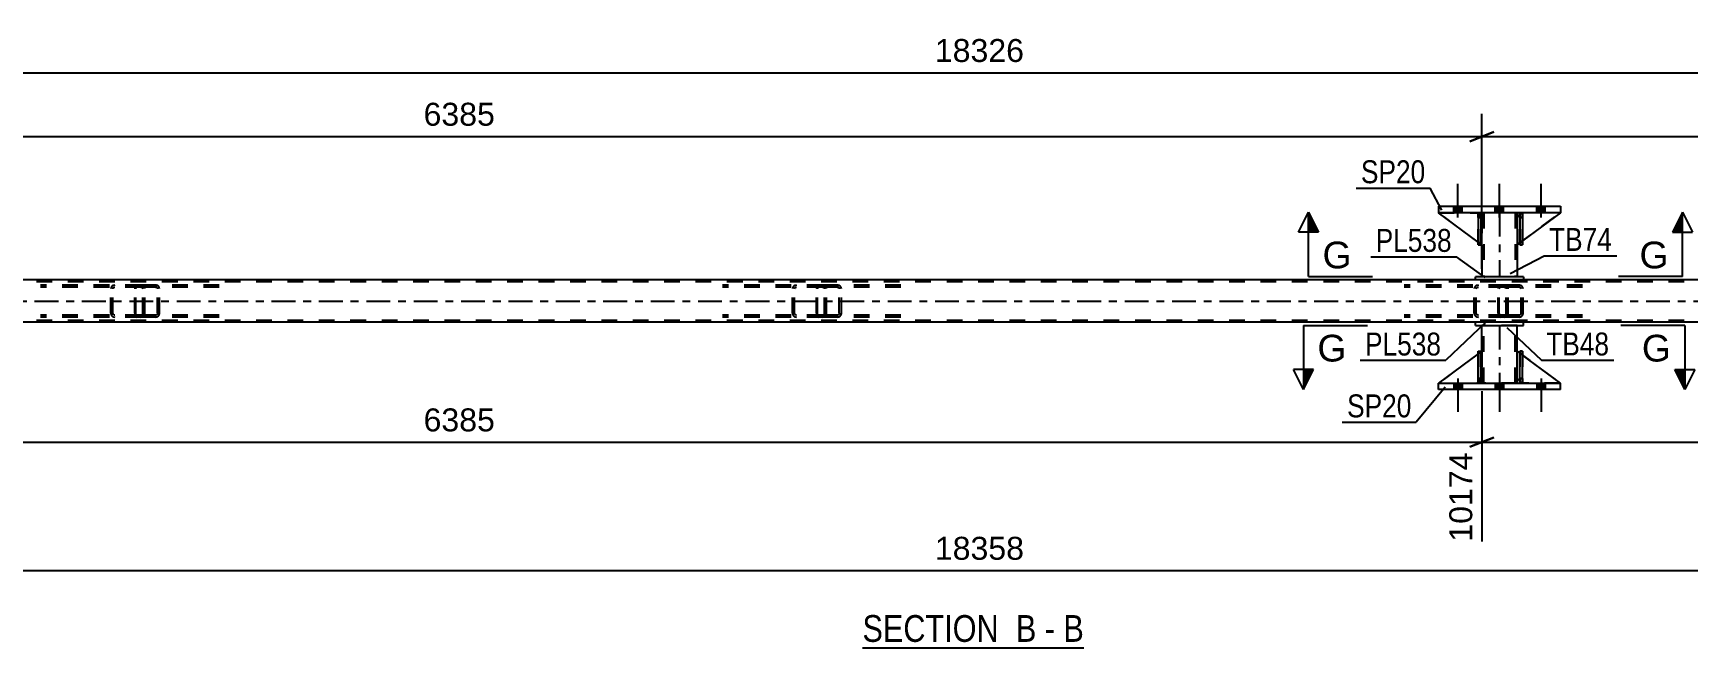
# Model space of a CAD drawing. Header units: millimetres. Extents: x 0 to 3371, y 0 to 1899.
# Drawn here: x 309 to 515.7, y 159.2 to 236 of the extents above; entities that cross this region are included whole.
import ezdxf

# ---------------------------------------------------------------- set-up
doc = ezdxf.new("R2010")
doc.units = ezdxf.units.MM
doc.linetypes.add('DXK_LINE_DOT2', pattern=[3.9198, 1.9599, -1.9599])
doc.linetypes.add('DXK_LINE_DOT3', pattern=[5.9187, 2.979, -0.9799, 0.9799, -0.9799])
doc.styles.add('Arial', font='ARIAL.TTF', dxfattribs={"height": 0.2})
doc.styles.add('Arial Narrow', font='ARIALN.TTF', dxfattribs={"height": 0.2})

# ---------------------------------------------------------------- blocks, each defined once
blk = doc.blocks.new('Unknown-203723786-12 - 2162')
at = {"color": 6, "linetype": 'Continuous'}
blk.add_line((412.62, 159.25), (440.26, 159.25), dxfattribs=at)
at = {"color": 0, "linetype": 'Continuous'}
for points in [[(430.73, 160), (430.73, 163.5), (412.62, 163.5), (412.62, 160)], [(434.33, 160), (434.33, 163.5), (431.78, 163.5), (431.78, 160)], [(436.66, 160), (436.66, 163.5), (435.38, 163.5), (435.38, 160)], [(440.26, 160), (440.26, 163.5), (437.71, 163.5), (437.71, 160)]]:
    blk.add_wipeout(points, dxfattribs=at)
at = {"color": 7, "linetype": 'Continuous', "style": 'Arial Narrow'}
for s, p in [('SECTION ', (412.62, 160)), ('B', (431.78, 160)), ('B', (437.71, 160)), ('-', (435.38, 160))]:
    blk.add_text(s, height=3.34, dxfattribs=at).set_placement(p)
blk = doc.blocks.new('Part-203723786-2188 - 2162')
at = {"color": 2, "linetype": 'Continuous'}
for p, q in [((495.17, 205.58), (489.17, 205.58)), ((489.17, 205.18), (489.17, 205.58)), ((495.17, 205.18), (489.17, 205.18)), ((495.17, 205.58), (495.17, 205.18))]:
    blk.add_line(p, q, dxfattribs=at)
blk = doc.blocks.new('Bolt-203723786-2183 - 2162')
at = {"linetype": 'Continuous'}
for points in [[(487.49, 214.38), (486.45, 214.38), (486.45, 213.58), (487.49, 213.58)], [(487.49, 214.38), (486.45, 214.38), (486.45, 213.58), (487.49, 213.58)], [(487.49, 214.38), (486.45, 214.38), (486.45, 213.58), (487.49, 213.58)], [(492.69, 214.38), (491.65, 214.38), (491.65, 213.58), (492.69, 213.58)], [(492.69, 214.38), (491.65, 214.38), (491.65, 213.58), (492.69, 213.58)], [(497.89, 214.38), (496.85, 214.38), (496.85, 213.58), (497.89, 213.58)], [(497.89, 214.38), (496.85, 214.38), (496.85, 213.58), (497.89, 213.58)], [(497.89, 214.38), (496.85, 214.38), (496.85, 213.58), (497.89, 213.58)]]:
    blk.add_hatch(color=1, dxfattribs=at).paths.add_polyline_path(points)
at = {"color": 1, "linetype": 'Continuous'}
for p, q in [((486.97, 212.98), (486.97, 217.18)), ((486.97, 212.98), (486.97, 217.18)), ((486.97, 212.98), (486.97, 217.18)), ((492.17, 212.98), (492.17, 217.18)), ((492.17, 212.98), (492.17, 217.18)), ((497.37, 212.98), (497.37, 217.18)), ((497.37, 212.98), (497.37, 217.18)), ((497.37, 212.98), (497.37, 217.18)), ((486.45, 213.58), (486.45, 214.38)), ((486.45, 213.58), (486.45, 214.38)), ((486.45, 213.58), (486.45, 214.38)), ((487.49, 213.58), (487.49, 214.38)), ((487.49, 213.58), (487.49, 214.38)), ((487.49, 213.58), (487.49, 214.38)), ((491.65, 213.58), (491.65, 214.38)), ((491.65, 213.58), (491.65, 214.38)), ((492.69, 213.58), (492.69, 214.38)), ((492.69, 213.58), (492.69, 214.38)), ((496.85, 213.58), (496.85, 214.38)), ((496.85, 213.58), (496.85, 214.38)), ((496.85, 213.58), (496.85, 214.38)), ((497.89, 213.58), (497.89, 214.38)), ((497.89, 213.58), (497.89, 214.38)), ((497.89, 213.58), (497.89, 214.38))]:
    blk.add_line(p, q, dxfattribs=at)
blk = doc.blocks.new('Part-203723786-2317 - 2162')
at = {"color": 7, "linetype": 'DXK_LINE_DOT2'}
for p, q in [((489.97, 196.3), (484.57, 192.3)), ((489.97, 192.9), (489.97, 196.3)), ((489.97, 196.3), (489.97, 192.9)), ((484.57, 192.3), (489.37, 192.3)), ((489.37, 192.3), (489.97, 192.9)), ((489.97, 192.9), (489.37, 192.3)), ((489.97, 192.9), (489.97, 192.9))]:
    blk.add_line(p, q, dxfattribs=at)
blk = doc.blocks.new('Part-203723786-2334 - 2162')
at = {"color": 7, "linetype": 'DXK_LINE_DOT2'}
for p, q in [((489.52, 196.3), (489.84, 196.3)), ((489.52, 192.9), (489.52, 196.3)), ((489.52, 196.3), (489.52, 192.3)), ((489.84, 196.3), (489.84, 192.9)), ((489.84, 192.3), (489.84, 196.21)), ((489.84, 192.9), (489.52, 192.9)), ((489.52, 192.3), (489.52, 192.9)), ((489.84, 192.3), (489.52, 192.3)), ((489.84, 192.9), (489.84, 192.3)), ((489.84, 192.3), (489.84, 192.3))]:
    blk.add_line(p, q, dxfattribs=at)
blk = doc.blocks.new('Part-203723786-2223 - 2162')
at = {"color": 7, "linetype": 'DXK_LINE_DOT2'}
for p, q in [((321.76, 204.25), (321.74, 204.06)), ((321.74, 201.02), (321.74, 204.06)), ((321.82, 204.4), (321.76, 204.25)), ((321.91, 204.51), (321.82, 204.4)), ((321.88, 204.06), (321.89, 204.16)), ((321.88, 201.02), (321.88, 204.06)), ((321.89, 204.16), (321.92, 204.23)), ((322.01, 204.54), (321.91, 204.51)), ((321.92, 204.23), (321.96, 204.29)), ((321.96, 204.29), (322.01, 204.3)), ((332.28, 204.54), (322.01, 204.54)), ((332.28, 204.3), (322.01, 204.3)), ((323.01, 204.3), (323.01, 204.54)), ((324.54, 204.51), (324.35, 204.54)), ((324.35, 204.3), (324.44, 204.29)), ((324.44, 204.29), (324.53, 204.23)), ((324.53, 204.23), (324.58, 204.16)), ((324.58, 204.16), (324.6, 204.06)), ((324.6, 201.02), (324.6, 204.06)), ((324.85, 204.06), (324.81, 204.25)), ((324.85, 201.02), (324.85, 204.06)), ((321.74, 201.02), (321.76, 200.84)), ((321.76, 200.84), (321.82, 200.68)), ((321.82, 200.68), (321.91, 200.58)), ((321.89, 200.93), (321.88, 201.02)), ((321.92, 200.85), (321.89, 200.93)), ((321.91, 200.58), (322.01, 200.54)), ((321.96, 200.8), (321.92, 200.85)), ((322.01, 200.78), (321.96, 200.8)), ((332.28, 200.78), (322.01, 200.78)), ((332.28, 200.54), (322.01, 200.54)), ((323.01, 200.54), (323.01, 200.78)), ((324.44, 200.8), (324.35, 200.78)), ((324.35, 200.54), (324.54, 200.58)), ((324.53, 200.85), (324.44, 200.8)), ((324.58, 200.93), (324.53, 200.85)), ((324.6, 201.02), (324.58, 200.93)), ((324.81, 200.84), (324.85, 201.02))]:
    blk.add_line(p, q, dxfattribs=at)
for centre, start, end in [((324.36, 204.05), 23.8494, 68.8059), ((324.36, 201.04), 291.1941, 336.1506)]:
    blk.add_arc(centre, 0.492, start, end, dxfattribs=at)
blk = doc.blocks.new('Part-203723786-2289 - 2162')
at = {"color": 2, "linetype": 'Continuous'}
for p, q in [((495.04, 213.58), (494.72, 213.58)), ((494.72, 213.58), (494.72, 209.58)), ((495.04, 213.58), (495.04, 213.58)), ((495.04, 213.58), (495.04, 209.58)), ((495.04, 209.58), (494.72, 209.58))]:
    blk.add_line(p, q, dxfattribs=at)
at = {"color": 7, "linetype": 'DXK_LINE_DOT2'}
for p, q in [((494.72, 213.58), (494.72, 212.98)), ((494.72, 213.58), (494.72, 213.58)), ((495.04, 212.98), (494.72, 212.98)), ((494.72, 212.98), (494.72, 209.58)), ((495.04, 212.98), (495.04, 213.58)), ((495.04, 213.58), (495.04, 213.58)), ((495.04, 209.58), (495.04, 212.98))]:
    blk.add_line(p, q, dxfattribs=at)
blk = doc.blocks.new('Part-203723786-2225 - 2162')
at = {"color": 7, "linetype": 'DXK_LINE_DOT2'}
for p, q in [((492.03, 204.25), (492.01, 204.06)), ((492.01, 201.02), (492.01, 204.06)), ((492.09, 204.4), (492.03, 204.25)), ((492.18, 204.51), (492.09, 204.4)), ((492.15, 204.06), (492.16, 204.16)), ((492.15, 201.02), (492.15, 204.06)), ((492.16, 204.16), (492.19, 204.23)), ((492.28, 204.54), (492.18, 204.51)), ((492.19, 204.23), (492.23, 204.29)), ((492.23, 204.29), (492.28, 204.3)), ((502.55, 204.54), (492.28, 204.54)), ((502.55, 204.3), (492.28, 204.3)), ((493.27, 204.3), (493.27, 204.54)), ((494.81, 204.51), (494.62, 204.54)), ((494.62, 204.3), (494.71, 204.29)), ((494.71, 204.29), (494.79, 204.23)), ((494.79, 204.23), (494.85, 204.16)), ((494.85, 204.16), (494.87, 204.06)), ((494.87, 201.02), (494.87, 204.06)), ((495.12, 204.06), (495.08, 204.25)), ((495.12, 201.02), (495.12, 204.06)), ((492.01, 201.02), (492.03, 200.84)), ((492.03, 200.84), (492.09, 200.68)), ((492.09, 200.68), (492.18, 200.58)), ((492.16, 200.93), (492.15, 201.02)), ((492.19, 200.85), (492.16, 200.93)), ((492.18, 200.58), (492.28, 200.54)), ((492.23, 200.8), (492.19, 200.85)), ((492.28, 200.78), (492.23, 200.8)), ((502.55, 200.78), (492.28, 200.78)), ((502.55, 200.54), (492.28, 200.54)), ((493.27, 200.54), (493.27, 200.78)), ((494.71, 200.8), (494.62, 200.78)), ((494.62, 200.54), (494.81, 200.58)), ((494.79, 200.85), (494.71, 200.8)), ((494.85, 200.93), (494.79, 200.85)), ((494.87, 201.02), (494.85, 200.93)), ((495.08, 200.84), (495.12, 201.02))]:
    blk.add_line(p, q, dxfattribs=at)
for centre, start, end in [((494.63, 204.05), 23.8494, 68.8059), ((494.63, 201.04), 291.1941, 336.1506)]:
    blk.add_arc(centre, 0.492, start, end, dxfattribs=at)
blk = doc.blocks.new('Part-203723786-2290 - 2162')
at = {"color": 2, "linetype": 'Continuous'}
for p, q in [((489.84, 213.58), (489.52, 213.58)), ((489.52, 213.58), (489.52, 209.58)), ((489.84, 213.58), (489.84, 213.58)), ((489.84, 213.58), (489.84, 209.58)), ((489.84, 209.58), (489.52, 209.58))]:
    blk.add_line(p, q, dxfattribs=at)
at = {"color": 7, "linetype": 'DXK_LINE_DOT2'}
for p, q in [((489.52, 213.58), (489.52, 212.98)), ((489.52, 213.58), (489.52, 213.58)), ((489.84, 212.98), (489.52, 212.98)), ((489.52, 212.98), (489.52, 209.58)), ((489.84, 212.98), (489.84, 213.58)), ((489.84, 213.58), (489.84, 213.58)), ((489.84, 209.58), (489.84, 212.98))]:
    blk.add_line(p, q, dxfattribs=at)
blk = doc.blocks.new('Part-203723786-2233 - 2162')
at = {"color": 7, "linetype": 'DXK_LINE_DOT2'}
for p, q in [((758.28, 204.94), (96.16, 204.94)), ((495.17, 205.18), (489.17, 205.18)), ((758.28, 200.14), (96.16, 200.14)), ((495.17, 199.9), (489.17, 199.9))]:
    blk.add_line(p, q, dxfattribs=at)
at = {"color": 2, "linetype": 'Continuous'}
for p, q in [((489.17, 205.18), (239.76, 205.18)), ((659.44, 205.18), (495.17, 205.18)), ((489.17, 199.9), (239.76, 199.9)), ((659.44, 199.9), (495.17, 199.9))]:
    blk.add_line(p, q, dxfattribs=at)
at = {"color": 7, "linetype": 'DXK_LINE_DOT3'}
blk.add_line((96.16, 202.54), (758.28, 202.54), dxfattribs=at)
blk = doc.blocks.new('Part-203723786-2303 - 2162')
at = {"color": 2, "linetype": 'Continuous'}
for p, q in [((484.57, 214.38), (484.57, 213.58)), ((484.57, 214.38), (499.77, 214.38)), ((499.77, 213.58), (484.57, 213.58)), ((499.77, 214.38), (499.77, 213.58))]:
    blk.add_line(p, q, dxfattribs=at)
blk = doc.blocks.new('Bolt-203723786-2239 - 2162')
at = {"linetype": 'Continuous'}
for points in [[(486.45, 191.5), (487.49, 191.5), (487.49, 192.3), (486.45, 192.3)], [(486.45, 191.5), (487.49, 191.5), (487.49, 192.3), (486.45, 192.3)], [(486.45, 191.5), (487.49, 191.5), (487.49, 192.3), (486.45, 192.3)], [(491.65, 191.5), (492.69, 191.5), (492.69, 192.3), (491.65, 192.3)], [(491.65, 191.5), (492.69, 191.5), (492.69, 192.3), (491.65, 192.3)], [(496.85, 191.5), (497.89, 191.5), (497.89, 192.3), (496.85, 192.3)], [(496.85, 191.5), (497.89, 191.5), (497.89, 192.3), (496.85, 192.3)], [(496.85, 191.5), (497.89, 191.5), (497.89, 192.3), (496.85, 192.3)]]:
    blk.add_hatch(color=1, dxfattribs=at).paths.add_polyline_path(points)
at = {"color": 1, "linetype": 'Continuous'}
for p, q in [((486.45, 192.3), (486.45, 191.5)), ((486.45, 192.3), (486.45, 191.5)), ((486.45, 192.3), (486.45, 191.5)), ((486.97, 192.9), (486.97, 188.7)), ((486.97, 192.9), (486.97, 188.7)), ((486.97, 192.9), (486.97, 188.7)), ((487.49, 192.3), (487.49, 191.5)), ((487.49, 192.3), (487.49, 191.5)), ((487.49, 192.3), (487.49, 191.5)), ((491.65, 192.3), (491.65, 191.5)), ((491.65, 192.3), (491.65, 191.5)), ((492.17, 192.9), (492.17, 188.7)), ((492.17, 192.9), (492.17, 188.7)), ((492.69, 192.3), (492.69, 191.5)), ((492.69, 192.3), (492.69, 191.5)), ((496.85, 192.3), (496.85, 191.5)), ((496.85, 192.3), (496.85, 191.5)), ((496.85, 192.3), (496.85, 191.5)), ((497.37, 192.9), (497.37, 188.7)), ((497.37, 192.9), (497.37, 188.7)), ((497.37, 192.9), (497.37, 188.7)), ((497.89, 192.3), (497.89, 191.5)), ((497.89, 192.3), (497.89, 191.5)), ((497.89, 192.3), (497.89, 191.5))]:
    blk.add_line(p, q, dxfattribs=at)
blk = doc.blocks.new('Part-203723786-2308 - 2162')
at = {"color": 2, "linetype": 'Continuous'}
for p, q in [((484.57, 191.5), (484.57, 192.3)), ((484.57, 192.3), (499.77, 192.3)), ((499.77, 191.5), (499.77, 192.3)), ((499.77, 191.5), (484.57, 191.5))]:
    blk.add_line(p, q, dxfattribs=at)
blk = doc.blocks.new('Part-203723786-2261 - 2162')
at = {"color": 7, "linetype": 'DXK_LINE_DOT2'}
for p, q in [((406.9, 204.25), (406.88, 204.06)), ((406.88, 201.02), (406.88, 204.06)), ((406.96, 204.4), (406.9, 204.25)), ((407.04, 204.51), (406.96, 204.4)), ((407.01, 204.06), (407.02, 204.16)), ((407.01, 201.02), (407.01, 204.06)), ((407.02, 204.16), (407.05, 204.23)), ((407.15, 204.54), (407.04, 204.51)), ((407.05, 204.23), (407.1, 204.29)), ((407.1, 204.29), (407.15, 204.3)), ((417.42, 204.54), (407.15, 204.54)), ((417.42, 204.3), (407.15, 204.3)), ((408.14, 204.3), (408.14, 204.54)), ((409.67, 204.51), (409.48, 204.54)), ((409.48, 204.3), (409.58, 204.29)), ((409.58, 204.29), (409.66, 204.23)), ((409.66, 204.23), (409.71, 204.16)), ((409.71, 204.16), (409.73, 204.06)), ((409.73, 201.02), (409.73, 204.06)), ((409.99, 204.06), (409.95, 204.25)), ((409.99, 201.02), (409.99, 204.06)), ((406.88, 201.02), (406.9, 200.84)), ((406.9, 200.84), (406.96, 200.68)), ((406.96, 200.68), (407.04, 200.58)), ((407.02, 200.93), (407.01, 201.02)), ((407.05, 200.85), (407.02, 200.93)), ((407.04, 200.58), (407.15, 200.54)), ((407.1, 200.8), (407.05, 200.85)), ((407.15, 200.78), (407.1, 200.8)), ((417.42, 200.78), (407.15, 200.78)), ((417.42, 200.54), (407.15, 200.54)), ((408.14, 200.54), (408.14, 200.78)), ((409.58, 200.8), (409.48, 200.78)), ((409.48, 200.54), (409.67, 200.58)), ((409.66, 200.85), (409.58, 200.8)), ((409.71, 200.93), (409.66, 200.85)), ((409.73, 201.02), (409.71, 200.93)), ((409.95, 200.84), (409.99, 201.02))]:
    blk.add_line(p, q, dxfattribs=at)
for centre, start, end in [((409.5, 204.05), 23.8494, 68.8059), ((409.5, 201.04), 291.1941, 336.1506)]:
    blk.add_arc(centre, 0.492, start, end, dxfattribs=at)
blk = doc.blocks.new('Part-203723786-2333 - 2162')
at = {"color": 7, "linetype": 'DXK_LINE_DOT2'}
for p, q in [((495.04, 196.3), (494.72, 196.3)), ((494.72, 192.9), (494.72, 196.3)), ((494.72, 196.3), (494.72, 192.3)), ((495.04, 196.3), (495.04, 192.9)), ((495.04, 192.3), (495.04, 196.3)), ((495.04, 192.9), (494.72, 192.9)), ((494.72, 192.3), (494.72, 192.9)), ((495.04, 192.3), (494.72, 192.3)), ((495.04, 192.9), (495.04, 192.3)), ((495.04, 192.3), (495.04, 192.3))]:
    blk.add_line(p, q, dxfattribs=at)
blk = doc.blocks.new('Part-203723786-2263 - 2162')
at = {"color": 7, "linetype": 'DXK_LINE_DOT2'}
for p, q in [((322.49, 204.54), (309.99, 204.54)), ((322.49, 204.3), (309.99, 204.3)), ((318.79, 204.25), (318.75, 204.06)), ((318.75, 201.02), (318.75, 204.06)), ((319, 204.06), (319.02, 204.16)), ((319, 201.02), (319, 204.06)), ((319.02, 204.16), (319.08, 204.23)), ((319.26, 204.54), (319.06, 204.51)), ((319.08, 204.23), (319.16, 204.29)), ((319.16, 204.29), (319.26, 204.3)), ((322.69, 204.51), (322.49, 204.54)), ((322.49, 204.3), (322.59, 204.29)), ((322.59, 204.29), (322.68, 204.23)), ((322.68, 204.23), (322.73, 204.16)), ((322.73, 204.16), (322.75, 204.06)), ((322.75, 201.02), (322.75, 204.06)), ((323.01, 204.06), (322.97, 204.25)), ((323.01, 201.02), (323.01, 204.06)), ((322.49, 200.78), (309.99, 200.78)), ((322.49, 200.54), (309.99, 200.54)), ((318.75, 201.02), (318.79, 200.84)), ((319.02, 200.93), (319, 201.02)), ((319.08, 200.85), (319.02, 200.93)), ((319.06, 200.58), (319.26, 200.54)), ((319.16, 200.8), (319.08, 200.85)), ((319.26, 200.78), (319.16, 200.8)), ((322.59, 200.8), (322.49, 200.78)), ((322.49, 200.54), (322.69, 200.58)), ((322.68, 200.85), (322.59, 200.8)), ((322.73, 200.93), (322.68, 200.85)), ((322.75, 201.02), (322.73, 200.93)), ((322.97, 200.84), (323.01, 201.02))]:
    blk.add_line(p, q, dxfattribs=at)
for centre, start, end in [((319.24, 204.04), 110.7583, 155.6801), ((322.51, 204.04), 24.3199, 69.2417), ((319.24, 201.05), 204.3199, 249.2417), ((322.51, 201.05), 290.7583, 335.6801)]:
    blk.add_arc(centre, 0.496, start, end, dxfattribs=at)
blk = doc.blocks.new('Part-203723786-2264 - 2162')
at = {"color": 7, "linetype": 'DXK_LINE_DOT2'}
for p, q in [((407.63, 204.54), (395.13, 204.54)), ((407.63, 204.3), (395.13, 204.3)), ((403.92, 204.25), (403.88, 204.06)), ((403.88, 201.02), (403.88, 204.06)), ((404.14, 204.06), (404.16, 204.16)), ((404.14, 201.02), (404.14, 204.06)), ((404.16, 204.16), (404.21, 204.23)), ((404.39, 204.54), (404.2, 204.51)), ((404.21, 204.23), (404.3, 204.29)), ((404.3, 204.29), (404.39, 204.3)), ((407.82, 204.51), (407.63, 204.54)), ((407.63, 204.3), (407.73, 204.29)), ((407.73, 204.29), (407.81, 204.23)), ((407.81, 204.23), (407.87, 204.16)), ((407.87, 204.16), (407.88, 204.06)), ((407.88, 201.02), (407.88, 204.06)), ((408.14, 204.06), (408.1, 204.25)), ((408.14, 201.02), (408.14, 204.06)), ((407.63, 200.78), (395.13, 200.78)), ((407.63, 200.54), (395.13, 200.54)), ((403.88, 201.02), (403.92, 200.84)), ((404.16, 200.93), (404.14, 201.02)), ((404.21, 200.85), (404.16, 200.93)), ((404.2, 200.58), (404.39, 200.54)), ((404.3, 200.8), (404.21, 200.85)), ((404.39, 200.78), (404.3, 200.8)), ((407.73, 200.8), (407.63, 200.78)), ((407.63, 200.54), (407.82, 200.58)), ((407.81, 200.85), (407.73, 200.8)), ((407.87, 200.93), (407.81, 200.85)), ((407.88, 201.02), (407.87, 200.93)), ((408.1, 200.84), (408.14, 201.02))]:
    blk.add_line(p, q, dxfattribs=at)
for centre, start, end in [((404.37, 204.04), 110.7583, 155.6801), ((407.65, 204.04), 24.3199, 69.2417), ((404.37, 201.05), 204.3199, 249.2417), ((407.65, 201.05), 290.7583, 335.6801)]:
    blk.add_arc(centre, 0.496, start, end, dxfattribs=at)
blk = doc.blocks.new('Part-203723786-2265 - 2162')
at = {"color": 7, "linetype": 'DXK_LINE_DOT2'}
for p, q in [((492.76, 204.54), (480.26, 204.54)), ((492.76, 204.3), (480.26, 204.3)), ((489.06, 204.25), (489.02, 204.06)), ((489.02, 201.02), (489.02, 204.06)), ((489.27, 204.06), (489.29, 204.16)), ((489.27, 201.02), (489.27, 204.06)), ((489.29, 204.16), (489.35, 204.23)), ((489.53, 204.54), (489.33, 204.51)), ((489.35, 204.23), (489.43, 204.29)), ((489.43, 204.29), (489.53, 204.3)), ((492.96, 204.51), (492.76, 204.54)), ((492.76, 204.3), (492.86, 204.29)), ((492.86, 204.29), (492.94, 204.23)), ((492.94, 204.23), (493, 204.16)), ((493, 204.16), (493.02, 204.06)), ((493.02, 201.02), (493.02, 204.06)), ((493.27, 204.06), (493.24, 204.25)), ((493.27, 201.02), (493.27, 204.06)), ((492.76, 200.78), (480.26, 200.78)), ((492.76, 200.54), (480.26, 200.54)), ((489.02, 201.02), (489.06, 200.84)), ((489.29, 200.93), (489.27, 201.02)), ((489.35, 200.85), (489.29, 200.93)), ((489.33, 200.58), (489.53, 200.54)), ((489.43, 200.8), (489.35, 200.85)), ((489.53, 200.78), (489.43, 200.8)), ((492.86, 200.8), (492.76, 200.78)), ((492.76, 200.54), (492.96, 200.58)), ((492.94, 200.85), (492.86, 200.8)), ((493, 200.93), (492.94, 200.85)), ((493.02, 201.02), (493, 200.93)), ((493.24, 200.84), (493.27, 201.02))]:
    blk.add_line(p, q, dxfattribs=at)
for centre, start, end in [((489.51, 204.04), 110.7583, 155.6801), ((492.78, 204.04), 24.3199, 69.2417), ((489.51, 201.05), 204.3199, 249.2417), ((492.78, 201.05), 290.7583, 335.6801)]:
    blk.add_arc(centre, 0.496, start, end, dxfattribs=at)
blk = doc.blocks.new('Part-203723786-2332 - 2162')
at = {"color": 2, "linetype": 'Continuous'}
for p, q in [((489.52, 209.92), (484.57, 213.58)), ((489.52, 213.43), (489.37, 213.58)), ((489.97, 212.98), (489.84, 213.11)), ((489.97, 212.98), (489.97, 212.98)), ((489.97, 209.58), (489.97, 212.98)), ((489.84, 209.68), (489.97, 209.58)), ((489.97, 209.58), (489.97, 209.58))]:
    blk.add_line(p, q, dxfattribs=at)
at = {"color": 7, "linetype": 'DXK_LINE_DOT2'}
for p, q in [((489.37, 213.58), (484.57, 213.58)), ((484.57, 213.58), (484.57, 213.58)), ((489.37, 213.58), (489.97, 212.98)), ((489.84, 213.11), (489.52, 213.43)), ((489.97, 212.98), (489.97, 209.58)), ((489.84, 209.68), (489.52, 209.92))]:
    blk.add_line(p, q, dxfattribs=at)
blk = doc.blocks.new('Part-203723786-2311 - 2162')
at = {"color": 7, "linetype": 'DXK_LINE_DOT2'}
for p, q in [((494.37, 192.9), (494.37, 196.3)), ((494.37, 196.3), (499.77, 192.3)), ((494.97, 192.3), (494.37, 192.9)), ((499.77, 192.3), (494.97, 192.3))]:
    blk.add_line(p, q, dxfattribs=at)
blk = doc.blocks.new('Part-203723786-2314 - 2162')
at = {"color": 2, "linetype": 'Continuous'}
for p, q in [((494.37, 192.9), (494.37, 196.3)), ((494.37, 196.3), (494.72, 196.04)), ((499.77, 192.3), (495.04, 195.81)), ((494.72, 192.55), (494.37, 192.9))]:
    blk.add_line(p, q, dxfattribs=at)
at = {"color": 7, "linetype": 'DXK_LINE_DOT2'}
for p, q in [((495.04, 195.81), (494.72, 196.04)), ((494.72, 192.55), (494.97, 192.3)), ((494.97, 192.3), (499.77, 192.3))]:
    blk.add_line(p, q, dxfattribs=at)
blk = doc.blocks.new('Part-203723786-2320 - 2162')
at = {"color": 2, "linetype": 'Continuous'}
for p, q in [((489.52, 195.97), (484.57, 192.3)), ((489.97, 196.3), (489.84, 196.21)), ((489.97, 192.9), (489.97, 196.3)), ((489.52, 192.46), (489.37, 192.3)), ((489.97, 192.9), (489.84, 192.78)), ((489.97, 192.9), (489.97, 192.9))]:
    blk.add_line(p, q, dxfattribs=at)
at = {"color": 7, "linetype": 'DXK_LINE_DOT2'}
for p, q in [((489.84, 196.21), (489.52, 195.97)), ((489.97, 192.9), (489.97, 196.3)), ((484.57, 192.3), (484.57, 192.3)), ((484.57, 192.3), (489.37, 192.3)), ((489.97, 192.9), (489.37, 192.3)), ((489.84, 192.78), (489.52, 192.46))]:
    blk.add_line(p, q, dxfattribs=at)
blk = doc.blocks.new('Part-203723786-2323 - 2162')
at = {"color": 7, "linetype": 'DXK_LINE_DOT2'}
for p, q in [((494.97, 213.58), (494.37, 212.98)), ((494.37, 209.58), (499.77, 213.58)), ((494.37, 212.98), (494.37, 209.58)), ((499.77, 213.58), (494.97, 213.58))]:
    blk.add_line(p, q, dxfattribs=at)
blk = doc.blocks.new('Part-203723786-2326 - 2162')
at = {"color": 2, "linetype": 'Continuous'}
for p, q in [((494.72, 213.34), (494.37, 212.98)), ((494.37, 212.98), (494.37, 209.58)), ((499.77, 213.58), (495.04, 210.08)), ((494.37, 209.58), (494.72, 209.85))]:
    blk.add_line(p, q, dxfattribs=at)
at = {"color": 7, "linetype": 'DXK_LINE_DOT2'}
for p, q in [((494.97, 213.58), (494.72, 213.34)), ((499.77, 213.58), (494.97, 213.58)), ((499.77, 213.58), (499.77, 213.58)), ((499.77, 213.58), (499.77, 213.58)), ((495.04, 210.08), (494.72, 209.85))]:
    blk.add_line(p, q, dxfattribs=at)
blk = doc.blocks.new('Part-203723786-2329 - 2162')
at = {"color": 7, "linetype": 'DXK_LINE_DOT2'}
for p, q in [((489.97, 209.58), (484.57, 213.58)), ((484.57, 213.58), (489.37, 213.58)), ((489.37, 213.58), (489.97, 212.98)), ((489.97, 212.98), (489.37, 213.58)), ((489.97, 212.98), (489.97, 209.58)), ((489.97, 212.98), (489.97, 212.98)), ((489.97, 212.98), (489.97, 209.58))]:
    blk.add_line(p, q, dxfattribs=at)
blk = doc.blocks.new('Part-203723786-2380 - 2162')
at = {"color": 2, "linetype": 'Continuous'}
for p, q in [((489.97, 213.58), (489.97, 212.98)), ((494.37, 213.58), (494.37, 212.98)), ((489.97, 209.58), (489.97, 205.58)), ((494.37, 209.58), (494.37, 205.58))]:
    blk.add_line(p, q, dxfattribs=at)
at = {"color": 7, "linetype": 'DXK_LINE_DOT2'}
for p, q in [((494.37, 213.58), (489.97, 213.58)), ((489.97, 212.98), (489.97, 209.58)), ((490.21, 213.58), (490.21, 205.58)), ((494.13, 213.58), (494.13, 205.58)), ((494.37, 212.98), (494.37, 209.58)), ((494.37, 205.58), (489.97, 205.58))]:
    blk.add_line(p, q, dxfattribs=at)
at = {"color": 7, "linetype": 'DXK_LINE_DOT3'}
blk.add_line((492.17, 213.58), (492.17, 205.58), dxfattribs=at)
blk = doc.blocks.new('Part-203723786-2385 - 2162')
at = {"color": 2, "linetype": 'Continuous'}
for p, q in [((495.17, 199.9), (489.17, 199.9)), ((489.17, 199.5), (489.17, 199.9)), ((489.17, 199.5), (495.17, 199.5)), ((495.17, 199.5), (495.17, 199.9))]:
    blk.add_line(p, q, dxfattribs=at)
blk = doc.blocks.new('Part-203723786-2431 - 2162')
at = {"color": 7, "linetype": 'DXK_LINE_DOT2'}
for p, q in [((494.72, 212.98), (494.72, 213.58)), ((494.72, 213.58), (494.72, 213.58)), ((494.72, 213.58), (494.72, 209.58)), ((494.72, 213.58), (495.04, 213.58)), ((494.72, 209.58), (494.72, 212.98)), ((494.72, 212.98), (495.04, 212.98)), ((495.04, 213.58), (495.04, 212.98)), ((495.04, 209.58), (495.04, 213.58)), ((495.04, 212.98), (495.04, 209.58)), ((494.72, 209.58), (495.04, 209.58))]:
    blk.add_line(p, q, dxfattribs=at)
blk = doc.blocks.new('Part-203723786-2432 - 2162')
at = {"color": 7, "linetype": 'DXK_LINE_DOT2'}
for p, q in [((489.52, 212.98), (489.52, 213.58)), ((489.52, 213.58), (489.52, 213.58)), ((489.52, 213.58), (489.52, 209.58)), ((489.52, 213.58), (489.84, 213.58)), ((489.52, 209.58), (489.52, 212.98)), ((489.52, 212.98), (489.84, 212.98)), ((489.84, 213.58), (489.84, 212.98)), ((489.84, 209.58), (489.84, 213.58)), ((489.84, 212.98), (489.84, 209.58)), ((489.52, 209.58), (489.84, 209.58))]:
    blk.add_line(p, q, dxfattribs=at)
blk = doc.blocks.new('Part-203723786-2489 - 2162')
at = {"color": 2, "linetype": 'Continuous'}
for p, q in [((494.72, 192.3), (494.72, 196.3)), ((494.72, 196.3), (495.04, 196.3)), ((495.04, 192.3), (495.04, 196.3)), ((494.72, 192.3), (494.72, 192.3)), ((495.04, 192.3), (494.72, 192.3))]:
    blk.add_line(p, q, dxfattribs=at)
at = {"color": 7, "linetype": 'DXK_LINE_DOT2'}
for p, q in [((494.72, 196.3), (494.72, 192.9)), ((495.04, 192.9), (495.04, 196.3)), ((494.72, 192.9), (494.72, 192.3)), ((494.72, 192.9), (495.04, 192.9)), ((494.72, 192.3), (494.72, 192.3)), ((494.72, 192.3), (494.72, 192.3)), ((495.04, 192.3), (495.04, 192.9)), ((495.04, 192.3), (495.04, 192.3))]:
    blk.add_line(p, q, dxfattribs=at)
blk = doc.blocks.new('Part-203723786-2490 - 2162')
at = {"color": 2, "linetype": 'Continuous'}
for p, q in [((489.52, 192.3), (489.52, 196.3)), ((489.52, 196.3), (489.84, 196.3)), ((489.84, 192.3), (489.84, 196.3)), ((489.52, 192.3), (489.52, 192.3)), ((489.84, 192.3), (489.52, 192.3))]:
    blk.add_line(p, q, dxfattribs=at)
at = {"color": 7, "linetype": 'DXK_LINE_DOT2'}
for p, q in [((489.52, 196.3), (489.52, 192.9)), ((489.84, 192.9), (489.84, 196.3)), ((489.52, 192.9), (489.52, 192.3)), ((489.52, 192.9), (489.84, 192.9)), ((489.52, 192.3), (489.52, 192.3)), ((489.52, 192.3), (489.52, 192.3)), ((489.84, 192.3), (489.84, 192.9)), ((489.84, 192.3), (489.84, 192.3))]:
    blk.add_line(p, q, dxfattribs=at)
blk = doc.blocks.new('Part-203723786-2495 - 2162')
at = {"color": 2, "linetype": 'Continuous'}
for p, q in [((489.97, 196.3), (489.97, 199.5)), ((494.37, 196.3), (494.37, 199.5)), ((489.97, 192.3), (489.97, 192.9)), ((494.37, 192.3), (494.37, 192.9))]:
    blk.add_line(p, q, dxfattribs=at)
at = {"color": 7, "linetype": 'DXK_LINE_DOT2'}
for p, q in [((494.37, 199.5), (489.97, 199.5)), ((490.21, 192.3), (490.21, 199.5)), ((494.13, 192.3), (494.13, 199.5)), ((489.97, 192.9), (489.97, 196.3)), ((494.37, 192.9), (494.37, 196.3)), ((494.37, 192.3), (489.97, 192.3))]:
    blk.add_line(p, q, dxfattribs=at)
at = {"color": 7, "linetype": 'DXK_LINE_DOT3'}
blk.add_line((492.17, 199.5), (492.17, 192.3), dxfattribs=at)
blk = doc.blocks.new('StraightDimension-203723786-2606 - 2162')
at = {"color": 7, "linetype": 'Continuous'}
blk.add_line((85.3, 168.9), (769.14, 168.9), dxfattribs=at)
at = {"color": 0}
blk.add_wipeout([(433.38, 169.65), (433.38, 173.85), (421.06, 173.85), (421.06, 169.65)], dxfattribs=at)
at = {"color": 3, "style": 'Arial'}
blk.add_text('18358', height=2.865, dxfattribs=at).set_placement((421.66, 170.25))
blk = doc.blocks.new('StraightDimension-203723786-2634 - 2162')
at = {"color": 7, "linetype": 'Continuous'}
for p, q in [((489.97, 191.3), (489.97, 172.51)), ((660.24, 191.3), (660.24, 172.51)), ((491.47, 185.53), (488.47, 184.33)), ((489.97, 184.93), (660.24, 184.93)), ((658.74, 184.33), (661.74, 185.53))]:
    blk.add_line(p, q, dxfattribs=at)
at = {"color": 0}
blk.add_wipeout([(580.15, 185.68), (580.15, 189.88), (570.05, 189.88), (570.05, 185.68)], dxfattribs=at)
at = {"color": 0, "linetype": 'Continuous'}
blk.add_wipeout([(659.64, 184.23), (655.44, 184.23), (655.44, 171.91), (659.64, 171.91)], dxfattribs=at)
at = {"color": 3, "style": 'Arial'}
blk.add_text('4257', height=2.865, dxfattribs=at).set_placement((570.65, 186.28))
at = {"color": 3, "linetype": 'Continuous', "style": 'Arial'}
blk.add_text('14431', height=2.865, rotation=90.0002, dxfattribs=at).set_placement((659.04, 172.51))
blk = doc.blocks.new('StraightDimension-203723786-2642 - 2162')
at = {"color": 7, "linetype": 'Continuous'}
for p, q in [((489.97, 191.3), (489.97, 172.51)), ((234.55, 184.93), (489.97, 184.93)), ((488.47, 184.33), (491.47, 185.53))]:
    blk.add_line(p, q, dxfattribs=at)
at = {"color": 0}
blk.add_wipeout([(367.31, 185.68), (367.31, 189.88), (357.21, 189.88), (357.21, 185.68)], dxfattribs=at)
at = {"color": 0, "linetype": 'Continuous'}
blk.add_wipeout([(489.37, 184.23), (485.17, 184.23), (485.17, 171.91), (489.37, 171.91)], dxfattribs=at)
at = {"color": 3, "style": 'Arial'}
blk.add_text('6385', height=2.865, dxfattribs=at).set_placement((357.81, 186.28))
at = {"color": 3, "linetype": 'Continuous', "style": 'Arial'}
blk.add_text('10174', height=2.865, rotation=90.0002, dxfattribs=at).set_placement((488.77, 172.51))
blk = doc.blocks.new('StraightDimension-203723786-2661 - 2162')
at = {"color": 7, "linetype": 'Continuous'}
blk.add_line((85.94, 231.05), (768.5, 231.05), dxfattribs=at)
at = {"color": 0}
blk.add_wipeout([(433.38, 231.8), (433.38, 236), (421.06, 236), (421.06, 231.8)], dxfattribs=at)
at = {"color": 3, "style": 'Arial'}
blk.add_text('18326', height=2.865, dxfattribs=at).set_placement((421.66, 232.4))
blk = doc.blocks.new('StraightDimension-203723786-2682 - 2162')
at = {"color": 7, "linetype": 'Continuous'}
for p, q in [((489.97, 206.58), (489.97, 225.94)), ((488.47, 222.49), (491.47, 223.69)), ((234.55, 223.09), (489.97, 223.09))]:
    blk.add_line(p, q, dxfattribs=at)
at = {"color": 0}
blk.add_wipeout([(367.31, 223.84), (367.31, 228.04), (357.21, 228.04), (357.21, 223.84)], dxfattribs=at)
at = {"color": 3, "style": 'Arial'}
blk.add_text('6385', height=2.865, dxfattribs=at).set_placement((357.81, 224.44))
blk = doc.blocks.new('StraightDimension-203723786-2692 - 2162')
at = {"color": 7, "linetype": 'Continuous'}
for p, q in [((489.97, 206.58), (489.97, 225.94)), ((660.24, 206.58), (660.24, 225.94)), ((491.47, 223.69), (488.47, 222.49)), ((658.74, 222.49), (661.74, 223.69)), ((489.97, 223.09), (660.24, 223.09))]:
    blk.add_line(p, q, dxfattribs=at)
at = {"color": 0}
blk.add_wipeout([(580.15, 223.84), (580.15, 228.04), (570.05, 228.04), (570.05, 223.84)], dxfattribs=at)
at = {"color": 3, "style": 'Arial'}
blk.add_text('4257', height=2.865, dxfattribs=at).set_placement((570.65, 224.44))
blk = doc.blocks.new('SectionMark-203723786-2750 - 2162')
at = {"color": 6, "linetype": 'Continuous'}
for p, q in [((467.07, 211.13), (468.32, 213.63)), ((468.32, 205.63), (468.32, 213.63)), ((515.03, 205.63), (515.03, 213.63)), ((515.03, 213.63), (516.28, 211.13))]:
    blk.add_line(p, q, dxfattribs=at)
at = {"color": 0, "linetype": 'Continuous'}
for points in [[(473.7, 206.63), (473.7, 210.13), (470.07, 210.13), (470.07, 206.63)], [(513.28, 206.63), (513.28, 210.13), (509.65, 210.13), (509.65, 206.63)]]:
    blk.add_wipeout(points, dxfattribs=at)
at = {"linetype": 'Continuous'}
for points in [[(469.57, 211.13), (468.32, 211.13), (468.32, 213.63)], [(515.03, 211.13), (513.78, 211.13), (515.03, 213.63)]]:
    blk.add_hatch(color=6, dxfattribs=at).paths.add_polyline_path(points)
at = {"color": 6, "linetype": 'Continuous'}
for p, q in [((468.32, 213.63), (469.57, 211.13)), ((515.03, 213.63), (513.78, 211.13)), ((469.57, 211.13), (467.07, 211.13)), ((513.78, 211.13), (516.28, 211.13)), ((468.32, 205.63), (476.32, 205.63)), ((515.03, 205.63), (507.03, 205.63))]:
    blk.add_line(p, q, dxfattribs=at)
at = {"color": 3, "linetype": 'Continuous', "style": 'Arial'}
for p in [(470.07, 206.63), (509.65, 206.63)]:
    blk.add_text('G', height=3.34, dxfattribs=at).set_placement(p)
blk = doc.blocks.new('SectionMark-203723786-2748 - 2162')
at = {"color": 6, "linetype": 'Continuous'}
for p, q in [((467.68, 199.5), (467.68, 191.5)), ((515.33, 199.5), (515.33, 191.5)), ((467.68, 191.5), (466.43, 194)), ((516.58, 194), (515.33, 191.5))]:
    blk.add_line(p, q, dxfattribs=at)
at = {"color": 0, "linetype": 'Continuous'}
for points in [[(473.06, 195), (473.06, 198.5), (469.43, 198.5), (469.43, 195)], [(513.58, 195), (513.58, 198.5), (509.95, 198.5), (509.95, 195)]]:
    blk.add_wipeout(points, dxfattribs=at)
at = {"linetype": 'Continuous'}
for points in [[(467.68, 194), (468.93, 194), (467.68, 191.5)], [(514.08, 194), (515.33, 194), (515.33, 191.5)]]:
    blk.add_hatch(color=6, dxfattribs=at).paths.add_polyline_path(points)
at = {"color": 6, "linetype": 'Continuous'}
for p, q in [((467.68, 199.5), (475.68, 199.5)), ((515.33, 199.5), (507.33, 199.5)), ((468.93, 194), (466.43, 194)), ((467.68, 191.5), (468.93, 194)), ((514.08, 194), (516.58, 194)), ((515.33, 191.5), (514.08, 194))]:
    blk.add_line(p, q, dxfattribs=at)
at = {"color": 3, "linetype": 'Continuous', "style": 'Arial'}
for p in [(469.43, 195), (509.95, 195)]:
    blk.add_text('G', height=3.34, dxfattribs=at).set_placement(p)
blk = doc.blocks.new('Mark-203723786-2184 - 2162')
at = {"color": 0}
blk.add_wipeout([(486.21, 208.69), (486.21, 211.69), (476.71, 211.69), (476.71, 208.69)], dxfattribs=at)
blk.add_wipeout([(486.21, 208.69), (486.21, 211.69), (476.71, 211.69), (476.71, 208.69)], dxfattribs=at)
at = {"color": 30, "linetype": 'Continuous'}
for p in [(476.11, 208.09), (490.38, 205.49)]:
    blk.add_line(p, (486.81, 208.09), dxfattribs=at)
at = {"color": 3, "style": 'Arial Narrow'}
blk.add_text('PL538', height=2.863, dxfattribs=at).set_placement((476.71, 208.69))
blk = doc.blocks.new('Mark-203723786-2376 - 2162')
at = {"color": 0}
blk.add_wipeout([(506.22, 208.81), (506.22, 211.81), (498.36, 211.81), (498.36, 208.81)], dxfattribs=at)
blk.add_wipeout([(506.22, 208.81), (506.22, 211.81), (498.36, 211.81), (498.36, 208.81)], dxfattribs=at)
at = {"color": 30, "linetype": 'Continuous'}
for p, q in [((493.49, 205.97), (497.76, 208.21)), ((497.76, 208.21), (506.82, 208.21))]:
    blk.add_line(p, q, dxfattribs=at)
at = {"color": 3, "style": 'Arial Narrow'}
blk.add_text('TB74', height=2.863, dxfattribs=at).set_placement((498.36, 208.81))
blk = doc.blocks.new('Mark-203723786-2299 - 2162')
at = {"color": 0}
blk.add_wipeout([(482.91, 217.26), (482.91, 220.26), (474.87, 220.26), (474.87, 217.26)], dxfattribs=at)
blk.add_wipeout([(482.91, 217.26), (482.91, 220.26), (474.87, 220.26), (474.87, 217.26)], dxfattribs=at)
at = {"color": 30, "linetype": 'Continuous'}
for p in [(474.27, 216.66), (484.96, 213.9)]:
    blk.add_line(p, (483.51, 216.66), dxfattribs=at)
at = {"color": 3, "style": 'Arial Narrow'}
blk.add_text('SP20', height=2.863, dxfattribs=at).set_placement((474.87, 217.26))
blk = doc.blocks.new('Mark-203723786-2304 - 2162')
at = {"color": 0}
blk.add_wipeout([(481.17, 188.03), (481.17, 191.03), (473.14, 191.03), (473.14, 188.03)], dxfattribs=at)
blk.add_wipeout([(481.17, 188.03), (481.17, 191.03), (473.14, 191.03), (473.14, 188.03)], dxfattribs=at)
at = {"color": 30, "linetype": 'Continuous'}
for p in [(485.39, 191.8), (472.54, 187.43)]:
    blk.add_line(p, (481.77, 187.43), dxfattribs=at)
at = {"color": 3, "style": 'Arial Narrow'}
blk.add_text('SP20', height=2.863, dxfattribs=at).set_placement((473.14, 188.03))
blk = doc.blocks.new('Mark-203723786-2381 - 2162')
at = {"color": 0}
blk.add_wipeout([(484.88, 195.75), (484.88, 198.75), (475.38, 198.75), (475.38, 195.75)], dxfattribs=at)
blk.add_wipeout([(484.88, 195.75), (484.88, 198.75), (475.38, 198.75), (475.38, 195.75)], dxfattribs=at)
at = {"color": 30, "linetype": 'Continuous'}
for p in [(490.38, 199.81), (474.78, 195.15)]:
    blk.add_line(p, (485.48, 195.15), dxfattribs=at)
at = {"color": 3, "style": 'Arial Narrow'}
blk.add_text('PL538', height=2.863, dxfattribs=at).set_placement((475.38, 195.75))
blk = doc.blocks.new('Mark-203723786-2491 - 2162')
at = {"color": 0}
blk.add_wipeout([(505.87, 195.76), (505.87, 198.76), (498.01, 198.76), (498.01, 195.76)], dxfattribs=at)
blk.add_wipeout([(505.87, 195.76), (505.87, 198.76), (498.01, 198.76), (498.01, 195.76)], dxfattribs=at)
at = {"color": 30, "linetype": 'Continuous'}
for p, q in [((493.1, 199.24), (497.41, 195.16)), ((497.41, 195.16), (506.47, 195.16))]:
    blk.add_line(p, q, dxfattribs=at)
at = {"color": 3, "style": 'Arial Narrow'}
blk.add_text('TB48', height=2.863, dxfattribs=at).set_placement((498.01, 195.76))

msp = doc.modelspace()

# ---------------------------------------------------------------- block references
for name in ['Bolt-203723786-2183 - 2162', 'Part-203723786-2303 - 2162', 'Part-203723786-2332 - 2162', 'Part-203723786-2329 - 2162', 'Part-203723786-2290 - 2162', 'Part-203723786-2432 - 2162', 'Part-203723786-2380 - 2162', 'Part-203723786-2323 - 2162', 'Part-203723786-2326 - 2162', 'Part-203723786-2289 - 2162', 'Part-203723786-2431 - 2162', 'Part-203723786-2233 - 2162', 'Part-203723786-2188 - 2162', 'Part-203723786-2263 - 2162', 'Part-203723786-2223 - 2162', 'Part-203723786-2264 - 2162', 'Part-203723786-2261 - 2162', 'Part-203723786-2265 - 2162', 'Part-203723786-2225 - 2162', 'Part-203723786-2385 - 2162', 'Part-203723786-2495 - 2162', 'Part-203723786-2317 - 2162', 'Part-203723786-2320 - 2162', 'Part-203723786-2334 - 2162', 'Part-203723786-2490 - 2162', 'Part-203723786-2311 - 2162', 'Part-203723786-2314 - 2162', 'Part-203723786-2333 - 2162', 'Part-203723786-2489 - 2162', 'Part-203723786-2308 - 2162', 'Bolt-203723786-2239 - 2162', 'Unknown-203723786-12 - 2162']:
    msp.add_blockref(name, (0, 0))

# ---------------------------------------------------------------- next in the draw order: block references
for name in ['StraightDimension-203723786-2661 - 2162', 'StraightDimension-203723786-2606 - 2162']:
    msp.add_blockref(name, (0, 0))

# ---------------------------------------------------------------- next in the draw order: block references
for name in ['StraightDimension-203723786-2682 - 2162', 'StraightDimension-203723786-2634 - 2162']:
    msp.add_blockref(name, (0, 0))

# ---------------------------------------------------------------- next in the draw order: block references
for name in ['StraightDimension-203723786-2692 - 2162', 'StraightDimension-203723786-2642 - 2162']:
    msp.add_blockref(name, (0, 0))

# ---------------------------------------------------------------- next in the draw order: block references
for name in ['SectionMark-203723786-2750 - 2162', 'SectionMark-203723786-2748 - 2162']:
    msp.add_blockref(name, (0, 0))

# ---------------------------------------------------------------- next in the draw order: block references
for name in ['Mark-203723786-2299 - 2162', 'Mark-203723786-2184 - 2162', 'Mark-203723786-2376 - 2162', 'Mark-203723786-2381 - 2162', 'Mark-203723786-2491 - 2162', 'Mark-203723786-2304 - 2162']:
    msp.add_blockref(name, (0, 0))

doc.saveas('drawing.dxf')
